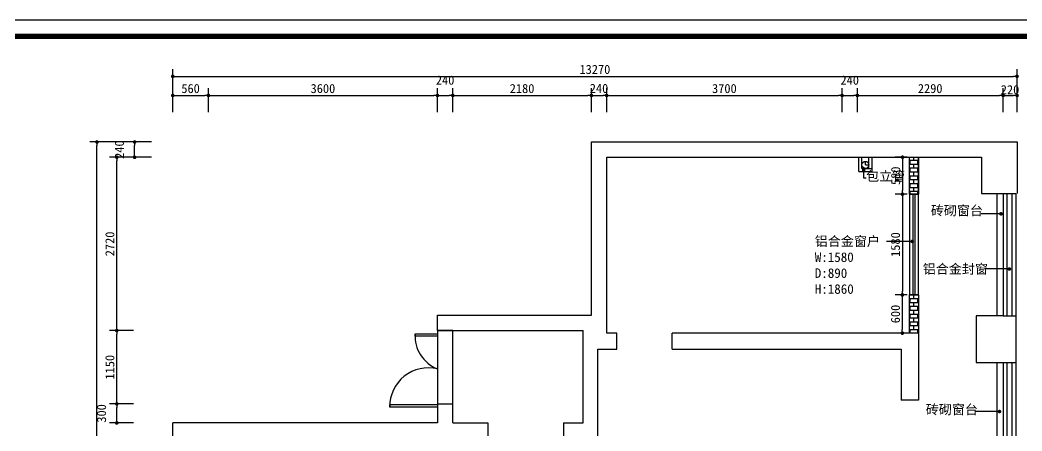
# Model space of a CAD drawing. Header units: millimetres. Extents: x -608935 to 90319, y -1318739 to -774154.
# Drawn here: x -141431 to -125683, y -806945 to -800497 of the extents above; entities that cross this region are included whole.
import ezdxf

# ---------------------------------------------------------------- set-up
doc = ezdxf.new("R2010")
doc.units = ezdxf.units.MM
doc.header["$PDMODE"] = 3
for name, color, linetype in [('250', 250, 'Continuous'), ('IFF_FURN', 30, 'Continuous'), ('layer 1', 7, 'Continuous')]:
    doc.layers.add(name, color=color, linetype=linetype)
doc.styles.get("Standard").update_dxf_attribs({"font": 'simhei.ttf'})
doc.styles.add('STYLE1', font='')
doc.styles.get('STYLE1').set_extended_font_data('SimSun')
doc.dimstyles.new('1-55', dxfattribs={"dimscale": 57, "dimtxt": 2.5, "dimasz": 1, "dimexe": 2, "dimexo": 0.625, "dimtad": 1, "dimdec": 0, "dimrnd": 5, "dimtxsty": 'Standard', "dimblk": 'DOT', "dimcen": 2.5, "dimclrd": 1, "dimclre": 1, "dimclrt": 2, "dimadec": 0, "dimazin": 0, "dimtfac": 1, "dimtdec": 0, "dimtmove": 2, "dimatfit": 3, "dimldrblk": 'DOT', "dimfxl": 1, "dimarcsym": 0})

# ---------------------------------------------------------------- blocks, each defined once
blk = doc.blocks.new('_Dot')
at = {"color": 0, "linetype": 'ByBlock', "lineweight": -2}
blk.add_line((-0.5, 0), (-1, 0), dxfattribs=at)
at = {"color": 0, "linetype": 'ByBlock', "const_width": 0.5}
blk.add_lwpolyline([(-0.25, 0, 1), (0.25, 0, 1)], format="xyb", close=True, dxfattribs=at)
blk = doc.blocks.new('*D296')
at = {"layer": '250', "color": 1, "lineweight": -2}
for p, q in [((-139030, -801944), (-139030, -801566)), ((-138470, -801944), (-138470, -801566)), ((-138973, -801680), (-138527, -801680))]:
    blk.add_line(p, q, dxfattribs=at)
at = {"layer": 'Defpoints', "color": 0}
for p in [(-138470, -801680), (-139030, -801980), (-138470, -801980)]:
    blk.add_point(p, dxfattribs=at)
at = {"layer": '250', "color": 1, "lineweight": -2, "xscale": 57, "yscale": 57, "zscale": 57, "rotation": 180}
blk.add_blockref('_Dot', (-139030, -801680), dxfattribs=at)
at = {"layer": '250', "color": 1, "lineweight": -2, "xscale": 57, "yscale": 57, "zscale": 57}
blk.add_blockref('_Dot', (-138470, -801680), dxfattribs=at)
at = {"layer": '250', "color": 2, "insert": (-138750, -801572), "char_height": 142.5, "attachment_point": 5}
blk.add_mtext('560', dxfattribs=at)
blk = doc.blocks.new('*D297')
at = {"layer": '250', "color": 1, "lineweight": -2}
for p, q in [((-138470, -801944), (-138470, -801566)), ((-134870, -801944), (-134870, -801566)), ((-138413, -801680), (-134927, -801680))]:
    blk.add_line(p, q, dxfattribs=at)
at = {"layer": 'Defpoints', "color": 0}
for p in [(-134870, -801680), (-138470, -801980), (-134870, -801980)]:
    blk.add_point(p, dxfattribs=at)
at = {"layer": '250', "color": 1, "lineweight": -2, "xscale": 57, "yscale": 57, "zscale": 57, "rotation": 180}
blk.add_blockref('_Dot', (-138470, -801680), dxfattribs=at)
at = {"layer": '250', "color": 1, "lineweight": -2, "xscale": 57, "yscale": 57, "zscale": 57}
blk.add_blockref('_Dot', (-134870, -801680), dxfattribs=at)
at = {"layer": '250', "color": 2, "insert": (-136670, -801572), "char_height": 142.5, "attachment_point": 5}
blk.add_mtext('3600', dxfattribs=at)
blk = doc.blocks.new('*D298')
at = {"layer": '250', "color": 1, "lineweight": -2}
for p, q in [((-134870, -801944), (-134870, -801566)), ((-134630, -801944), (-134630, -801566)), ((-134813, -801680), (-134687, -801680))]:
    blk.add_line(p, q, dxfattribs=at)
at = {"layer": 'Defpoints', "color": 0}
for p in [(-134630, -801680), (-134870, -801980), (-134630, -801980)]:
    blk.add_point(p, dxfattribs=at)
at = {"layer": '250', "color": 1, "lineweight": -2, "xscale": 57, "yscale": 57, "zscale": 57, "rotation": 180}
blk.add_blockref('_Dot', (-134870, -801680), dxfattribs=at)
at = {"layer": '250', "color": 1, "lineweight": -2, "xscale": 57, "yscale": 57, "zscale": 57}
blk.add_blockref('_Dot', (-134630, -801680), dxfattribs=at)
at = {"layer": '250', "color": 2, "insert": (-134750, -801441), "char_height": 142.5, "attachment_point": 5}
blk.add_mtext('240', dxfattribs=at)
blk = doc.blocks.new('*D299')
at = {"layer": '250', "color": 1, "lineweight": -2}
for p, q in [((-134630, -801944), (-134630, -801566)), ((-132450, -801944), (-132450, -801566)), ((-134573, -801680), (-132507, -801680))]:
    blk.add_line(p, q, dxfattribs=at)
at = {"layer": 'Defpoints', "color": 0}
for p in [(-132450, -801680), (-134630, -801980), (-132450, -801980)]:
    blk.add_point(p, dxfattribs=at)
at = {"layer": '250', "color": 1, "lineweight": -2, "xscale": 57, "yscale": 57, "zscale": 57, "rotation": 180}
blk.add_blockref('_Dot', (-134630, -801680), dxfattribs=at)
at = {"layer": '250', "color": 1, "lineweight": -2, "xscale": 57, "yscale": 57, "zscale": 57}
blk.add_blockref('_Dot', (-132450, -801680), dxfattribs=at)
at = {"layer": '250', "color": 2, "insert": (-133540, -801572), "char_height": 142.5, "attachment_point": 5}
blk.add_mtext('2180', dxfattribs=at)
blk = doc.blocks.new('*D300')
at = {"layer": '250', "color": 1, "lineweight": -2}
for p, q in [((-132450, -801944.375), (-132450, -801566)), ((-132210, -801944.375), (-132210, -801566)), ((-132393, -801680), (-132267, -801680))]:
    blk.add_line(p, q, dxfattribs=at)
at = {"layer": 'Defpoints', "color": 0}
for p in [(-132210, -801680), (-132450, -801980), (-132210, -801980)]:
    blk.add_point(p, dxfattribs=at)
at = {"layer": '250', "color": 1, "lineweight": -2, "xscale": 57, "yscale": 57, "zscale": 57, "rotation": 180}
blk.add_blockref('_Dot', (-132450, -801680), dxfattribs=at)
at = {"layer": '250', "color": 1, "lineweight": -2, "xscale": 57, "yscale": 57, "zscale": 57}
blk.add_blockref('_Dot', (-132210, -801680), dxfattribs=at)
at = {"layer": '250', "color": 2, "insert": (-132330, -801570), "char_height": 142.5, "attachment_point": 5}
blk.add_mtext('240', dxfattribs=at)
blk = doc.blocks.new('*D301')
at = {"layer": '250', "color": 1, "lineweight": -2}
for p, q in [((-132210, -801944), (-132210, -801566)), ((-128510, -801944), (-128510, -801566)), ((-132153, -801680), (-128567, -801680))]:
    blk.add_line(p, q, dxfattribs=at)
at = {"layer": 'Defpoints', "color": 0}
for p in [(-128510, -801680), (-132210, -801980), (-128510, -801980)]:
    blk.add_point(p, dxfattribs=at)
at = {"layer": '250', "color": 1, "lineweight": -2, "xscale": 57, "yscale": 57, "zscale": 57, "rotation": 180}
blk.add_blockref('_Dot', (-132210, -801680), dxfattribs=at)
at = {"layer": '250', "color": 1, "lineweight": -2, "xscale": 57, "yscale": 57, "zscale": 57}
blk.add_blockref('_Dot', (-128510, -801680), dxfattribs=at)
at = {"layer": '250', "color": 2, "insert": (-130360, -801572), "char_height": 142.5, "attachment_point": 5}
blk.add_mtext('3700', dxfattribs=at)
blk = doc.blocks.new('*D302')
at = {"layer": '250', "color": 1, "lineweight": -2}
for p, q in [((-128510, -801944), (-128510, -801566)), ((-128270, -801944), (-128270, -801566)), ((-128453, -801680), (-128327, -801680))]:
    blk.add_line(p, q, dxfattribs=at)
at = {"layer": 'Defpoints', "color": 0}
for p in [(-128270, -801680), (-128510, -801980), (-128270, -801980)]:
    blk.add_point(p, dxfattribs=at)
at = {"layer": '250', "color": 1, "lineweight": -2, "xscale": 57, "yscale": 57, "zscale": 57, "rotation": 180}
blk.add_blockref('_Dot', (-128510, -801680), dxfattribs=at)
at = {"layer": '250', "color": 1, "lineweight": -2, "xscale": 57, "yscale": 57, "zscale": 57}
blk.add_blockref('_Dot', (-128270, -801680), dxfattribs=at)
at = {"layer": '250', "color": 2, "insert": (-128390, -801441), "char_height": 142.5, "attachment_point": 5}
blk.add_mtext('240', dxfattribs=at)
blk = doc.blocks.new('*D303')
at = {"layer": '250', "color": 1, "lineweight": -2}
for p, q in [((-128270, -801944), (-128270, -801566)), ((-125980, -801944), (-125980, -801566)), ((-128213, -801680), (-126037, -801680))]:
    blk.add_line(p, q, dxfattribs=at)
at = {"layer": 'Defpoints', "color": 0}
for p in [(-125980, -801680), (-128270, -801980), (-125980, -801980)]:
    blk.add_point(p, dxfattribs=at)
at = {"layer": '250', "color": 1, "lineweight": -2, "xscale": 57, "yscale": 57, "zscale": 57, "rotation": 180}
blk.add_blockref('_Dot', (-128270, -801680), dxfattribs=at)
at = {"layer": '250', "color": 1, "lineweight": -2, "xscale": 57, "yscale": 57, "zscale": 57}
blk.add_blockref('_Dot', (-125980, -801680), dxfattribs=at)
at = {"layer": '250', "color": 2, "insert": (-127125, -801572), "char_height": 142.5, "attachment_point": 5}
blk.add_mtext('2290', dxfattribs=at)
blk = doc.blocks.new('*D304')
at = {"layer": '250', "color": 1, "lineweight": -2}
for p, q in [((-125980, -801944.375), (-125980, -801566)), ((-125760, -801944.375), (-125760, -801566)), ((-125923, -801680), (-125817, -801680))]:
    blk.add_line(p, q, dxfattribs=at)
at = {"layer": 'Defpoints', "color": 0}
for p in [(-125760, -801680), (-125980, -801980), (-125760, -801980)]:
    blk.add_point(p, dxfattribs=at)
at = {"layer": '250', "color": 1, "lineweight": -2, "xscale": 57, "yscale": 57, "zscale": 57, "rotation": 180}
blk.add_blockref('_Dot', (-125980, -801680), dxfattribs=at)
at = {"layer": '250', "color": 1, "lineweight": -2, "xscale": 57, "yscale": 57, "zscale": 57}
blk.add_blockref('_Dot', (-125760, -801680), dxfattribs=at)
at = {"layer": '250', "color": 2, "insert": (-125870, -801590), "char_height": 142.5, "attachment_point": 5}
blk.add_mtext('220', dxfattribs=at)
blk = doc.blocks.new('*D305')
at = {"layer": '250', "color": 1, "lineweight": -2}
for p, q in [((-139030, -801909), (-139030, -801266)), ((-138973, -801380), (-125817, -801380)), ((-125760, -801909), (-125760, -801266))]:
    blk.add_line(p, q, dxfattribs=at)
at = {"layer": 'Defpoints', "color": 0}
for p in [(-125760, -801380), (-139030, -801944), (-125760, -801944)]:
    blk.add_point(p, dxfattribs=at)
at = {"layer": '250', "color": 1, "lineweight": -2, "xscale": 57, "yscale": 57, "zscale": 57, "rotation": 180}
blk.add_blockref('_Dot', (-139030, -801380), dxfattribs=at)
at = {"layer": '250', "color": 1, "lineweight": -2, "xscale": 57, "yscale": 57, "zscale": 57}
blk.add_blockref('_Dot', (-125760, -801380), dxfattribs=at)
at = {"layer": '250', "color": 2, "insert": (-132395, -801272), "char_height": 142.5, "attachment_point": 5}
blk.add_mtext('13270', dxfattribs=at)
blk = doc.blocks.new('*D319')
at = {"layer": '250', "color": 1, "lineweight": -2}
for p, q in [((-139646, -806520), (-140024, -806520)), ((-139910, -806763), (-139910, -806577)), ((-139646, -806820), (-140024, -806820))]:
    blk.add_line(p, q, dxfattribs=at)
at = {"layer": 'Defpoints', "color": 0}
for p in [(-139910, -806520), (-139610, -806520), (-139610, -806820)]:
    blk.add_point(p, dxfattribs=at)
at = {"layer": '250', "color": 1, "lineweight": -2, "xscale": 57, "yscale": 57, "zscale": 57}
for p, rotation in [((-139910, -806520), 90), ((-139910, -806820), 270)]:
    blk.add_blockref('_Dot', p, dxfattribs=dict(at, rotation=rotation))
at = {"layer": '250', "color": 2, "insert": (-140149, -806670), "char_height": 142.5, "attachment_point": 5, "rotation": 90}
blk.add_mtext('300', dxfattribs=at)
blk = doc.blocks.new('*D320')
at = {"layer": '250', "color": 1, "lineweight": -2}
for p, q in [((-139646, -805370), (-140024, -805370)), ((-139910, -806463), (-139910, -805427)), ((-139646, -806520), (-140024, -806520))]:
    blk.add_line(p, q, dxfattribs=at)
at = {"layer": 'Defpoints', "color": 0}
for p in [(-139910, -805370), (-139610, -805370), (-139610, -806520)]:
    blk.add_point(p, dxfattribs=at)
at = {"layer": '250', "color": 1, "lineweight": -2, "xscale": 57, "yscale": 57, "zscale": 57}
for p, rotation in [((-139910, -805370), 90), ((-139910, -806520), 270)]:
    blk.add_blockref('_Dot', p, dxfattribs=dict(at, rotation=rotation))
at = {"layer": '250', "color": 2, "insert": (-140018, -805945), "char_height": 142.5, "attachment_point": 5, "rotation": 90}
blk.add_mtext('1150', dxfattribs=at)
blk = doc.blocks.new('*D321')
at = {"layer": '250', "color": 1, "lineweight": -2}
for p, q in [((-139646, -802650), (-140024, -802650)), ((-139910, -805313), (-139910, -802707)), ((-139646, -805370), (-140024, -805370))]:
    blk.add_line(p, q, dxfattribs=at)
at = {"layer": 'Defpoints', "color": 0}
for p in [(-139910, -802650), (-139610, -802650), (-139610, -805370)]:
    blk.add_point(p, dxfattribs=at)
at = {"layer": '250', "color": 1, "lineweight": -2, "xscale": 57, "yscale": 57, "zscale": 57}
for p, rotation in [((-139910, -802650), 90), ((-139910, -805370), 270)]:
    blk.add_blockref('_Dot', p, dxfattribs=dict(at, rotation=rotation))
at = {"layer": '250', "color": 2, "insert": (-140018, -804010), "char_height": 142.5, "attachment_point": 5, "rotation": 90}
blk.add_mtext('2720', dxfattribs=at)
blk = doc.blocks.new('*D322')
at = {"layer": '250', "color": 1, "lineweight": -2}
for p, q in [((-139366, -802410), (-139744, -802410)), ((-139630, -802593), (-139630, -802467)), ((-139366, -802650), (-139744, -802650))]:
    blk.add_line(p, q, dxfattribs=at)
at = {"layer": 'Defpoints', "color": 0}
for p in [(-139630, -802410), (-139330, -802410), (-139330, -802650)]:
    blk.add_point(p, dxfattribs=at)
at = {"layer": '250', "color": 1, "lineweight": -2, "xscale": 57, "yscale": 57, "zscale": 57}
for p, rotation in [((-139630, -802410), 90), ((-139630, -802650), 270)]:
    blk.add_blockref('_Dot', p, dxfattribs=dict(at, rotation=rotation))
at = {"layer": '250', "color": 2, "insert": (-139869, -802530), "char_height": 142.5, "attachment_point": 5, "rotation": 90}
blk.add_mtext('240', dxfattribs=at)
blk = doc.blocks.new('*D323')
at = {"layer": '250', "color": 1, "lineweight": -2}
for p, q in [((-139646, -802410), (-140336, -802410)), ((-140222, -814643), (-140222, -802467)), ((-139646, -814700), (-140336, -814700))]:
    blk.add_line(p, q, dxfattribs=at)
at = {"layer": 'Defpoints', "color": 0}
for p in [(-140222, -802410), (-139610, -802410), (-139610, -814700)]:
    blk.add_point(p, dxfattribs=at)
at = {"layer": '250', "color": 1, "lineweight": -2, "xscale": 57, "yscale": 57, "zscale": 57}
for p, rotation in [((-140222, -802410), 90), ((-140222, -814700), 270)]:
    blk.add_blockref('_Dot', p, dxfattribs=dict(at, rotation=rotation))
at = {"layer": '250', "color": 2, "insert": (-140329, -808555), "char_height": 142.5, "attachment_point": 5, "rotation": 90}
blk.add_mtext('12290', dxfattribs=at)
blk = doc.blocks.new('A$C54AD448D')
blk.add_lwpolyline([(-240, 15583), (-22136, 15583), (-22136, 240), (-240, 240)], close=True)
at = {"layer": 'IFF_FURN'}
blk.add_lwpolyline([(0, 15823), (-22376, 15823), (-22376, 0), (0, 0)], close=True, dxfattribs=at)
at = {"layer": 'IFF_FURN', "color": 8, "const_width": 79.9}
blk.add_lwpolyline([(-22136, 15583), (-22136, 240), (-240, 240), (-240, 15583), (-22136, 15583)], dxfattribs=at)
blk = doc.blocks.new('*D467')
at = {"layer": '250', "color": 1, "lineweight": -2}
for p, q in [((-127486, -802650), (-127674, -802650)), ((-127560, -802707), (-127560, -803173)), ((-127486, -803230), (-127674, -803230))]:
    blk.add_line(p, q, dxfattribs=at)
at = {"layer": 'Defpoints', "color": 0}
for p in [(-127450, -802650), (-127560, -803230), (-127450, -803230)]:
    blk.add_point(p, dxfattribs=at)
at = {"layer": '250', "color": 1, "lineweight": -2, "xscale": 57, "yscale": 57, "zscale": 57}
for p, rotation in [((-127560, -802650), 90), ((-127560, -803230), 270)]:
    blk.add_blockref('_Dot', p, dxfattribs=dict(at, rotation=rotation))
at = {"layer": '250', "color": 2, "insert": (-127668, -802940), "char_height": 142.5, "attachment_point": 5, "rotation": 90}
blk.add_mtext('580', dxfattribs=at)
blk = doc.blocks.new('*D468')
at = {"layer": '250', "color": 1, "lineweight": -2}
for p, q in [((-127486, -803230), (-127676, -803230)), ((-127562, -803287), (-127562, -804753)), ((-127486, -804810), (-127676, -804810))]:
    blk.add_line(p, q, dxfattribs=at)
at = {"layer": 'Defpoints', "color": 0}
for p in [(-127450, -803230), (-127562, -804810), (-127450, -804810)]:
    blk.add_point(p, dxfattribs=at)
at = {"layer": '250', "color": 1, "lineweight": -2, "xscale": 57, "yscale": 57, "zscale": 57}
for p, rotation in [((-127562, -803230), 90), ((-127562, -804810), 270)]:
    blk.add_blockref('_Dot', p, dxfattribs=dict(at, rotation=rotation))
at = {"layer": '250', "color": 2, "insert": (-127670, -804020), "char_height": 142.5, "attachment_point": 5, "rotation": 90}
blk.add_mtext('1580', dxfattribs=at)
blk = doc.blocks.new('*D469')
at = {"layer": '250', "color": 1, "lineweight": -2}
for p, q in [((-127486, -804810), (-127677, -804810)), ((-127563, -804867), (-127563, -805353)), ((-127486, -805410), (-127677, -805410))]:
    blk.add_line(p, q, dxfattribs=at)
at = {"layer": 'Defpoints', "color": 0}
for p in [(-127450, -804810), (-127563, -805410), (-127450, -805410)]:
    blk.add_point(p, dxfattribs=at)
at = {"layer": '250', "color": 1, "lineweight": -2, "xscale": 57, "yscale": 57, "zscale": 57}
for p, rotation in [((-127563, -804810), 90), ((-127563, -805410), 270)]:
    blk.add_blockref('_Dot', p, dxfattribs=dict(at, rotation=rotation))
at = {"layer": '250', "color": 2, "insert": (-127670, -805110), "char_height": 142.5, "attachment_point": 5, "rotation": 90}
blk.add_mtext('600', dxfattribs=at)

msp = doc.modelspace()

# ---------------------------------------------------------------- hatches: boundary and pattern name
at = {"layer": '250'}
h = msp.add_hatch(dxfattribs=at)
h.set_pattern_fill('AR-B816', color=1, scale=0.3, style=0)
h.set_pattern_definition([(0, (-127380, -802940), (0, 60.96), []), (90, (-127380, -802940), (-60.96, 60.96), [60.96, -60.96])])
h.paths.add_polyline_path([(-127450, -802650), (-127310, -802650), (-127310, -803230), (-127450, -803230)])
h = msp.add_hatch(dxfattribs=at)
h.set_pattern_fill('AR-B816', color=1, scale=0.3, style=0)
h.set_pattern_definition([(0, (-127380, -805110), (0, 60.96), []), (90, (-127380, -805110), (-60.96, 60.96), [60.96, -60.96])])
h.paths.add_polyline_path([(-127310, -804810), (-127450, -804810), (-127450, -805410), (-127310, -805410)])

# ---------------------------------------------------------------- linework, layer by layer
at = {"layer": '250', "color": 0}
for p, q in [((-132450, -805130), (-132450, -802410)), ((-132450, -802410), (-125760, -802410)), ((-125760, -802410), (-125760, -803220)), ((-132210, -805410), (-132210, -802650)), ((-132210, -802650), (-126320, -802650)), ((-127450, -803230), (-127450, -802650)), ((-127310, -803230), (-127310, -802650)), ((-126320, -802650), (-126320, -803220)), ((-128143.4, -802768.9), (-128143.4, -802713.9)), ((-128143.4, -802768.9), (-128088.4, -802768.9)), ((-126320, -803220), (-125980, -803220)), ((-125980, -803220), (-125780, -803220)), ((-134870, -805130), (-132450, -805130)), ((-134870, -805370), (-134870, -805130)), ((-125980, -805140), (-126400, -805140)), ((-126400, -805140), (-126400, -805870)), ((-125980, -805140), (-125780, -805140)), ((-125780, -805140), (-125780, -805870)), ((-134870, -805370), (-134630, -805370)), ((-134630, -805370), (-132580, -805370)), ((-132580, -806820), (-132580, -805370)), ((-132050, -805410), (-132210, -805410)), ((-132050, -805660), (-132050, -805410)), ((-131180, -805660), (-131180, -805410)), ((-127310, -805410), (-131180, -805410)), ((-127310, -805410), (-127310, -806460)), ((-132350, -807070), (-132350, -805660)), ((-132350, -805660), (-132050, -805660)), ((-131180, -805660), (-127580, -805660)), ((-127580, -805660), (-127580, -806460)), ((-126400, -805870), (-125980, -805870)), ((-125980, -805870), (-125780, -805870)), ((-127310, -806460), (-127580, -806460)), ((-134870, -806520), (-134630, -806520)), ((-134870, -806520), (-134870, -806820)), ((-134630, -806820), (-134630, -806520)), ((-139030, -808280), (-139030, -806820)), ((-134870, -806820), (-139030, -806820)), ((-134630, -806820), (-134080, -806820)), ((-134080, -806820), (-134080, -807070)), ((-132890, -806820), (-132890, -807070)), ((-132890, -806820), (-132580, -806820))]:
    msp.add_line(p, q, dxfattribs=at)
at = {"layer": '250', "color": 1}
for p, q in [((-128248.4, -802873.9), (-128248.4, -802650)), ((-128198.4, -802823.9), (-128198.4, -802650)), ((-128088.4, -802823.9), (-128088.4, -802650)), ((-128038.4, -802873.9), (-128038.4, -802650)), ((-128198.4, -802823.9), (-128038.4, -802823.9)), ((-128248.4, -802873.9), (-128038.4, -802873.9)), ((-127450, -803230), (-127450, -804810)), ((-127310, -804810), (-127310, -803230)), ((-125980, -803220), (-125980, -805140)), ((-125920, -803220), (-125920, -805140)), ((-125840, -803220), (-125840, -805140)), ((-125780, -803220), (-125780, -805140)), ((-127310, -804810), (-127450, -804810)), ((-125980, -805870), (-125980, -809300)), ((-125920, -805870), (-125920, -809300)), ((-125840, -805870), (-125840, -809300)), ((-125780, -805870), (-125780, -809300))]:
    msp.add_line(p, q, dxfattribs=at)
at = {"layer": '250', "color": 2}
for p, q in [((-127400, -803230), (-127400, -804810)), ((-127360, -804810), (-127360, -803230)), ((-126080, -803220), (-126080, -805140)), ((-126080, -805870), (-126080, -809400))]:
    msp.add_line(p, q, dxfattribs=at)
at = {"layer": '250', "color": 1}
for points in [[(-127450, -802650), (-127310, -802650), (-127310, -803230), (-127450, -803230)], [(-127310, -805410), (-127450, -805410), (-127450, -804810), (-127310, -804810)]]:
    msp.add_lwpolyline(points, close=True, dxfattribs=at)
msp.add_lwpolyline([(-127450, -803230), (-127310, -803230)], dxfattribs=at)
at = {"layer": '250', "color": 2}
for points in [[(-135220, -805420), (-134870, -805420), (-134870, -805460), (-135220, -805460)], [(-135620, -806530), (-134870, -806530), (-134870, -806570), (-135620, -806570)]]:
    msp.add_lwpolyline(points, close=True, dxfattribs=at)
at = {"layer": '250', "color": 251}
msp.add_lwpolyline([(-134870, -805370), (-134870, -806520), (-134630, -806520), (-134630, -805370)], close=True, dxfattribs=at)
at = {"layer": '250', "color": 0}
msp.add_circle((-128143.4, -802768.9), 55, dxfattribs=at)
at = {"layer": '250', "color": 1}
for centre, radius, start, end in [((-134671.6, -805457.4), 549.7, 176.1025, 248.83988), ((-135009.5, -806564.4), 610.5, 76.78965, 180.52996)]:
    msp.add_arc(centre, radius, start, end, dxfattribs=at)

# ---------------------------------------------------------------- block references
at = {"color": 7, "linetype": 'ByBlock', "xscale": 1.061146067193476, "yscale": 1.06114606722258, "zscale": 1.061146067202521}
msp.add_blockref('A$C54AD448D', (-118988.7, -817287), dxfattribs=at)

# ---------------------------------------------------------------- texts
at = {"layer": 'layer 1', "color": 44, "lineweight": 5, "char_height": 150, "attachment_point": 1, "style": 'STYLE1'}
for s, insert, width in [('{\\C0;包立管}', (-128131.1, -802871.9), 4338.102), ('{\\C0;砖砌窗台}', (-127114.2, -803411.2), 4338.102), ('{\\C0;铝合金窗户\\PW:1580\\PD:890\\PH:1860}', (-128938.7, -803892.8), 2032.722), ('{\\C0;铝合金封窗}', (-127240.8, -804327.5), 4338.102), ('{\\C0;砖砌窗台}', (-127193.8, -806533.8), 4338.102)]:
    msp.add_mtext(s, dxfattribs=dict(at, insert=insert, width=width))

# ---------------------------------------------------------------- dimensions: what is measured, and where the dimension line sits
at = {"layer": '250', "color": 0}
for base, p1, p2, picture, middle in [((-125760, -801380), (-139030, -801944.4), (-125760, -801944.4), '*D305', (-132395, -801272.3)), ((-128270, -801680), (-128510, -801980), (-128270, -801980), '*D302', (-128390, -801440.5)), ((-138470, -801680), (-139030, -801980), (-138470, -801980), '*D296', (-138750, -801572.3)), ((-134870, -801680), (-138470, -801980), (-134870, -801980), '*D297', (-136670, -801572.3)), ((-132450, -801680), (-134630, -801980), (-132450, -801980), '*D299', (-133540, -801572.3)), ((-128510, -801680), (-132210, -801980), (-128510, -801980), '*D301', (-130360, -801572.3)), ((-125980, -801680), (-128270, -801980), (-125980, -801980), '*D303', (-127125, -801572.3))]:
    dim = msp.add_linear_dim(base=base, p1=p1, p2=p2, dimstyle='1-55', dxfattribs=at)
    dim.commit()
    dim.dimension.update_dxf_attribs({"geometry": picture, "text_midpoint": middle})
for base, p1, p2, picture, middle in [((-134630, -801680), (-134870, -801980), (-134630, -801980), '*D298', (-134750, -801440.5)), ((-132210, -801680), (-132450, -801980), (-132210, -801980), '*D300', (-132330, -801570)), ((-125760, -801680), (-125980, -801980), (-125760, -801980), '*D304', (-125870, -801590))]:
    dim = msp.add_linear_dim(base=base, p1=p1, p2=p2, dimstyle='1-55', dxfattribs=at)
    dim.commit()
    dim.dimension.update_dxf_attribs({"geometry": picture, "text_midpoint": middle, "dimtype": 160})
for base, p1, p2, angle, picture, middle in [((-140221.5, -802410), (-139610, -814700), (-139610, -802410), 90, '*D323', (-140329.2, -808555)), ((-139630, -802410), (-139330, -802650), (-139330, -802410), 270, '*D322', (-139869.5, -802530)), ((-139910, -802650), (-139610, -805370), (-139610, -802650), 270, '*D321', (-140017.7, -804010)), ((-139910, -805370), (-139610, -806520), (-139610, -805370), 270, '*D320', (-140017.7, -805945)), ((-139910, -806520), (-139610, -806820), (-139610, -806520), 270, '*D319', (-140149.5, -806670))]:
    dim = msp.add_linear_dim(base=base, p1=p1, p2=p2, angle=angle, dimstyle='1-55', dxfattribs=at)
    dim.commit()
    dim.dimension.update_dxf_attribs({"geometry": picture, "text_midpoint": middle})
at = {"layer": '250', "color": 1}
for base, p1, p2, picture, middle in [((-127560, -803230), (-127450, -802650), (-127450, -803230), '*D467', (-127667.7, -802940)), ((-127562.1, -804810), (-127450, -803230), (-127450, -804810), '*D468', (-127669.8, -804020)), ((-127562.7, -805410), (-127450, -804810), (-127450, -805410), '*D469', (-127670.4, -805110))]:
    dim = msp.add_linear_dim(base=base, p1=p1, p2=p2, angle=90, dimstyle='1-55', dxfattribs=at)
    dim.commit()
    dim.dimension.update_dxf_attribs({"geometry": picture, "text_midpoint": middle})

# ---------------------------------------------------------------- leaders
for points in [[(-128170.6, -802849.1), (-128170.6, -802974), (-128131.1, -802974)], [(-126012.2, -803538.3), (-126322, -803538.3)], [(-127407.2, -803970.1), (-127814, -803970.1)], [(-125880, -804403.3), (-126270.3, -804403.3)], [(-126035.5, -806641.4), (-126409.5, -806641.4)]]:
    msp.add_leader(points, dimstyle='1-55', override={"dimgap": 0.625, "dimtad": 0}, dxfattribs=at)

doc.saveas('drawing.dxf')
